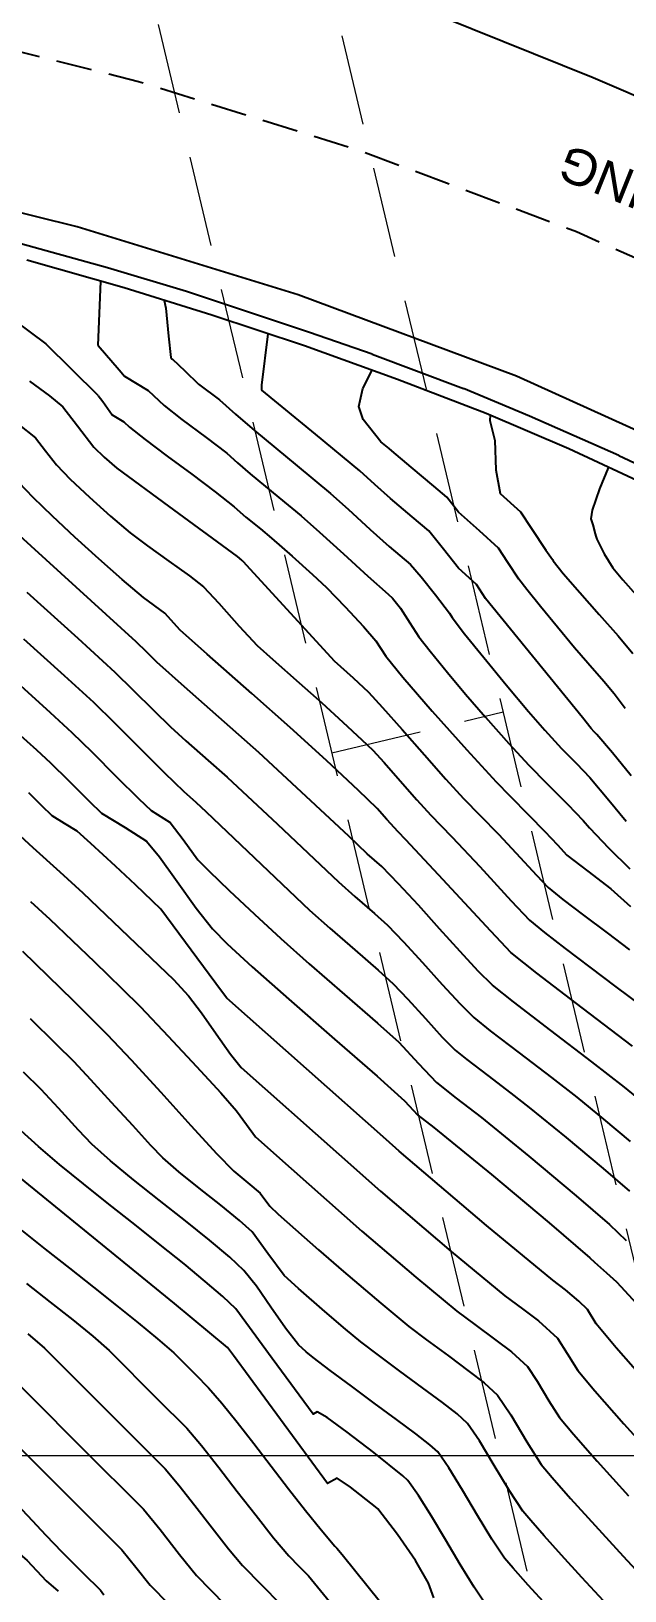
# Model space of a CAD drawing. Header units: metres. Extents: x 62264 to 62602, y 108404 to 109101.
# Drawn here: x 62452.9 to 62473.6, y 108595.3 to 108649.8 of the extents above; entities that cross this region are included whole.
import ezdxf

# ---------------------------------------------------------------- set-up
doc = ezdxf.new("R2010")
doc.units = ezdxf.units.M
doc.header["$MEASUREMENT"] = 0
doc.linetypes.add('NASCOSTA', pattern=[9.525, 6.35, -3.175])
doc.linetypes.add('TRATTEGGIATA2', pattern=[0.375, 0.25, -0.125])
for name, color, linetype in [('Bâti', 7, 'Continuous'), ('coordinate', 2, 'Continuous'), ('curve livello 1m', 2, 'Continuous'), ('curve livello 5m', 7, 'Continuous'), ('LINCOLO-ROSSO-025', 10, 'Continuous'), ('Strade', 7, 'Continuous'), ('TEXT035', 1, 'Continuous')]:
    doc.layers.add(name, color=color, linetype=linetype)
doc.styles.add('ARIAL', font='arial.ttf')

# ---------------------------------------------------------------- blocks, each defined once
blk = doc.blocks.new('CONTORNO')
at = {"layer": 'LINCOLO-ROSSO-025', "linetype": 'NASCOSTA', "lineweight": 0, "ltscale": 0.5}
blk.add_line((-2.996, -0.714), (2.996, 0.714), dxfattribs=at)
at = {"layer": 'LINCOLO-ROSSO-025', "linetype": 'NASCOSTA', "lineweight": 0, "ltscale": 0.5, "flags": 128}
blk.add_lwpolyline([(26.165, -94.334), (25.446, -93.474), (-6.877, 42.135), (-4.985, 41.623), (-4.907, 41.912), (-5.109, 41.967), (-4.481, 44.283), (-5.968, 44.686), (9.426, 101.471, 0.76503), (-27.561, 123.114), (-31.83, 118.918, 0.278191), (-69.079, 126.141), (-85.83, 120.005), (-86.105, 120.756), (-102.99, 114.571), (-98.153, 109.314), (-85.2, 114.059), (-84.427, 113.219), (-89.144, 103.05), (-84.307, 97.793), (-77.785, 111.855), (-78.51, 112.191), (-77.184, 115.052, -0.198912), (-74.368, 117.643), (-67.474, 120.163, -0.281645), (-36.074, 114.45, 0.175507), (-40.663, 100.044), (-40.374, 92.645, 0.034114), (-43.469, 92.01), (-53.105, 89.338), (-53.319, 90.109), (-70.647, 85.303), (-66.249, 79.674), (-52.956, 83.36), (-52.253, 82.461), (-57.773, 72.704), (-53.908, 67.757), (-53.375, 67.075), (-47.588, 77.303), (-45.683, 80.67), (-46.38, 81.064), (-46.314, 81.181, -0.14195), (-42.731, 84.682), (-41.604, 85.286, -0.165813), (-34.47, 86.461, -0.072308), (-29.805, 84.968), (-22.578, 81.44), (16.586, -82.868), (15.866, -82.007), (19.27, -96.287), (18.407, -96.98), (19.153, -100.108), (27.051, -106.511), (29.932, -105.824), (28.44, -103.877), (26.165, -94.334)], format="xyb", close=True, dxfattribs=at)

msp = doc.modelspace()

# ---------------------------------------------------------------- linework, layer by layer
at = {"layer": 'Bâti', "linetype": 'Continuous'}
for p, q in [((62455.527, 108641.498), (62452.208, 108642.421)), ((62456.109, 108640.799), (62452.702, 108641.77)), ((62458.277, 108640.674), (62455.527, 108641.498)), ((62459.162, 108639.84), (62456.109, 108640.799)), ((62462.579, 108639.243), (62458.277, 108640.674)), ((62462.409, 108638.769), (62459.162, 108639.84)), ((62465.657, 108637.598), (62462.409, 108638.769)), ((62464.761, 108638.476), (62462.579, 108639.243)), ((62464.761, 108638.476), (62467.958, 108637.287)), ((62468.753, 108636.411), (62465.657, 108637.598)), ((62470.259, 108636.319), (62467.958, 108637.287)), ((62471.632, 108635.175), (62468.753, 108636.411)), ((62473.379, 108634.944), (62470.259, 108636.319)), ((62474.532, 108633.821), (62471.632, 108635.175)), ((62473.379, 108634.944), (62476.909, 108633.272))]:
    msp.add_line(p, q, dxfattribs=at)
at = {"layer": 'coordinate', "linetype": 'Continuous', "lineweight": 0}
msp.add_line((62447.744, 108600), (62587, 108600), dxfattribs=at)
at = {"layer": 'curve livello 1m'}
for p, q in [((62455.193, 108638.786), (62455.295, 108641.031)), ((62455.193, 108637.041), (62453.364, 108638.844))]:
    msp.add_line(p, q, dxfattribs=at)
at = {"layer": 'curve livello 1m', "flags": 128}
for points in [[(62452.324, 108641.864), (62452.196, 108640.997), (62451.932, 108640.046), (62451.846, 108639.987), (62452.278, 108639.661), (62453.364, 108638.844)], [(62457.5, 108640.362), (62457.561, 108640.085), (62457.655, 108639.111), (62457.739, 108638.363), (62457.773, 108638.323), (62457.792, 108638.312), (62458.222, 108637.901), (62458.703, 108637.434), (62459.431, 108636.88), (62459.996, 108636.387), (62460.652, 108635.81), (62462.143, 108634.579), (62463.308, 108633.618), (62463.925, 108633.065), (62464.699, 108632.358), (62465.364, 108631.761), (62466.108, 108631.133), (62466.482, 108630.703), (62466.983, 108630.073), (62467.462, 108629.433), (62467.563, 108629.275), (62467.994, 108628.714), (62468.664, 108627.879), (62469.449, 108626.923), (62470.223, 108625.999), (62470.802, 108625.339), (62471.38, 108624.703), (62471.902, 108624.173), (62472.372, 108623.693), (62473.028, 108622.9), (62473.638, 108622.168)], [(62455.193, 108638.786), (62455.926, 108637.935), (62456.121, 108637.71), (62456.944, 108637.215), (62457.497, 108636.682), (62458.121, 108636.198), (62458.971, 108635.567), (62459.69, 108635.016), (62460.067, 108634.686), (62460.506, 108634.3), (62461.503, 108633.477), (62462.282, 108632.835), (62462.929, 108632.258), (62463.762, 108631.499), (62464.615, 108630.722), (62465.321, 108630.09), (62465.476, 108629.96), (62465.758, 108629.606), (62466.083, 108629.098), (62466.402, 108628.6), (62466.79, 108628.1), (62467.393, 108627.358), (62468.03, 108626.596), (62468.726, 108625.795), (62469.544, 108624.878), (62470.238, 108624.119), (62470.861, 108623.481), (62471.598, 108622.745), (62472.134, 108622.191), (62472.351, 108621.929), (62473.034, 108621.223), (62473.769, 108620.492)], [(62473.81, 108623.745), (62473.159, 108624.549), (62472.61, 108625.195), (62472.61, 108625.195), (62472.521, 108625.286), (62472.417, 108625.403), (62472.107, 108625.785), (62468.724, 108629.949), (62468.408, 108630.431), (62467.782, 108630.998), (62467.252, 108631.665), (62466.74, 108632.307), (62466.74, 108632.307), (62466.164, 108632.796), (62465.407, 108633.432), (62465.407, 108633.432), (62464.857, 108633.929), (62464.334, 108634.401), (62464.334, 108634.401), (62462.784, 108635.681), (62460.911, 108637.227), (62460.908, 108637.347), (62460.913, 108637.393), (62461.137, 108639.189)], [(62455.193, 108637.041), (62455.362, 108636.827), (62455.692, 108636.362), (62456.097, 108636.119), (62456.292, 108635.93), (62456.837, 108635.497), (62457.604, 108634.921), (62458.465, 108634.283), (62459.289, 108633.666), (62459.949, 108633.151), (62460.36, 108632.791), (62460.863, 108632.376), (62461.256, 108632.051), (62461.972, 108631.422), (62462.68, 108630.782), (62463.168, 108630.325), (62463.828, 108629.651), (62464.468, 108628.962), (62464.896, 108628.465), (62464.896, 108628.465), (62465.241, 108627.925), (62465.837, 108627.192), (62466.865, 108626.01), (62468.072, 108624.655), (62469.097, 108623.535), (62469.576, 108623.044), (62470.238, 108622.377), (62470.801, 108621.802), (62471.236, 108621.335), (62471.569, 108620.979), (62472.294, 108620.416), (62473.102, 108619.794), (62473.785, 108619.177)], [(62452.39, 108636.047), (62453.006, 108635.562), (62453.358, 108635.108), (62453.738, 108634.61), (62454.222, 108634.119), (62454.894, 108633.485), (62455.631, 108632.82), (62456.315, 108632.235), (62456.915, 108631.781), (62457.667, 108631.247), (62458.385, 108630.736), (62458.879, 108630.351), (62459.414, 108629.784), (62460.125, 108628.978), (62460.749, 108628.302), (62461.299, 108627.808), (62462.217, 108627.001), (62463.005, 108626.301), (62463.746, 108625.622), (62464.405, 108625.008), (62464.785, 108624.643), (62465.184, 108624.208), (62465.742, 108623.574), (62466.329, 108622.906), (62466.814, 108622.368), (62467.168, 108622.008), (62467.564, 108621.606), (62468.523, 108620.578), (62469.626, 108619.383), (62470.266, 108618.707), (62470.784, 108618.272), (62471.508, 108617.709), (62472.365, 108617.063), (62473.282, 108616.378), (62474.187, 108615.699)], [(62468.891, 108636.352), (62468.873, 108636.164), (62468.881, 108636.162), (62469.052, 108635.459), (62469.085, 108634.439), (62469.236, 108633.614), (62469.951, 108632.966), (62470.333, 108632.388), (62470.828, 108631.631), (62471.061, 108631.308), (62471.091, 108631.254), (62471.439, 108630.822), (62472.017, 108630.158), (62472.699, 108629.388), (62473.36, 108628.635), (62473.875, 108628.024)], [(62473.004, 108634.507), (62472.701, 108633.778), (62472.45, 108633.029), (62472.398, 108632.73), (62472.473, 108632.513), (62472.555, 108632.207), (62472.576, 108632.117), (62472.608, 108632.019), (62472.871, 108631.5), (62473.166, 108631.013), (62473.517, 108630.594), (62474.065, 108629.974)], [(62473.854, 108614.304), (62472.1, 108615.641), (62470.512, 108616.854), (62469.615, 108617.571), (62469.615, 108617.571), (62468.745, 108618.49), (62467.248, 108620.112), (62465.945, 108621.508), (62465.945, 108621.508), (62465.673, 108621.785), (62465.283, 108622.222), (62464.936, 108622.611), (62464.936, 108622.611), (62464.288, 108623.232), (62463.166, 108624.277), (62461.905, 108625.432), (62461.905, 108625.432), (62460.562, 108626.625), (62458.999, 108628), (62458.063, 108628.84), (62458.063, 108628.84), (62457.523, 108629.432), (62456.783, 108629.975), (62456.035, 108630.609), (62455.215, 108631.331), (62454.385, 108632.085), (62453.604, 108632.816), (62452.933, 108633.467), (62452.433, 108633.985)], [(62474.153, 108612.401), (62473.583, 108612.866), (62473.583, 108612.866), (62472.44, 108613.756), (62471.002, 108614.852), (62469.7, 108615.847), (62468.964, 108616.435), (62468.964, 108616.435), (62468.473, 108616.924), (62467.837, 108617.61), (62467.119, 108618.405), (62466.382, 108619.222), (62465.69, 108619.974), (62465.106, 108620.573), (62465.106, 108620.573), (62464.59, 108621.027), (62463.952, 108621.635), (62460.805, 108624.564), (62459.613, 108625.625), (62458.216, 108626.853), (62457.252, 108627.716), (62457.252, 108627.716), (62456.9, 108628.064), (62456.528, 108628.431), (62456.528, 108628.431), (62451.815, 108632.727)], [(62452.708, 108630.17), (62454.488, 108628.559), (62455.778, 108627.375), (62456.407, 108626.757), (62457.137, 108626.027), (62457.72, 108625.456), (62458.259, 108624.974), (62459.039, 108624.288), (62459.705, 108623.696), (62461.462, 108622.06), (62463.585, 108620.039), (62464.166, 108619.526), (62464.847, 108618.935), (62465.302, 108618.528), (62465.86, 108617.951), (62466.526, 108617.221), (62467.214, 108616.457), (62467.838, 108615.777), (62468.312, 108615.299), (62468.887, 108614.84), (62469.903, 108614.064), (62471.025, 108613.209), (62471.918, 108612.514), (62472.848, 108611.754), (62473.781, 108610.974)], [(62452.482, 108626.899), (62453.524, 108625.956), (62454.28, 108625.263), (62454.976, 108624.58), (62455.838, 108623.715), (62456.612, 108622.942), (62457.043, 108622.532), (62457.708, 108622.12), (62458.164, 108621.518), (62458.682, 108620.817), (62459.072, 108620.421), (62459.775, 108619.744), (62460.655, 108618.915), (62461.576, 108618.063), (62462.568, 108617.182), (62463.805, 108616.107), (62464.957, 108615.104), (62465.694, 108614.439), (62466.38, 108613.699), (62467.01, 108613.027), (62467.705, 108612.487), (62468.586, 108611.809), (62470.238, 108610.46), (62471.895, 108609.075), (62473.059, 108608.07), (62473.634, 108607.515)], [(62452.369, 108625.263), (62453.042, 108624.654), (62453.53, 108624.206), (62454.162, 108623.584), (62454.887, 108622.857), (62455.315, 108622.443), (62456.139, 108621.937), (62456.883, 108621.469), (62457.34, 108620.919), (62457.961, 108620.05), (62458.618, 108619.122), (62459.185, 108618.395), (62459.708, 108617.881), (62460.572, 108617.075), (62461.852, 108615.937), (62463.45, 108614.549), (62464.938, 108613.253), (62465.89, 108612.395), (62466.359, 108611.891), (62466.921, 108611.457), (62468.934, 108609.813), (62470.952, 108608.126), (62472.371, 108606.901), (62472.531, 108606.747), (62472.951, 108606.379), (62473.302, 108606.071), (62473.448, 108605.902), (62480.546, 108598.188)], [(62474.479, 108602.409), (62473.287, 108603.764), (62472.593, 108604.6), (62472.593, 108604.6), (62472.281, 108605.095), (62471.979, 108605.388), (62471.523, 108605.785), (62471.523, 108605.785), (62471.076, 108606.12), (62468.762, 108608.036), (62465.709, 108610.636), (62465.709, 108610.636), (62465.257, 108611.036), (62459.687, 108615.972), (62459.504, 108616.223), (62457.384, 108619.082), (62457.09, 108619.373), (62456.504, 108619.933), (62455.801, 108620.593), (62455.801, 108620.593), (62454.945, 108621.381), (62454.465, 108621.808), (62454.465, 108621.808), (62454.017, 108622.085), (62453.587, 108622.354), (62453.587, 108622.354), (62453.235, 108622.699), (62452.781, 108623.15)], [(62452.167, 108621.93), (62452.913, 108621.247), (62453.857, 108620.395), (62454.657, 108619.664), (62457.574, 108616.88), (62457.828, 108616.63), (62458.358, 108616.056), (62458.801, 108615.467), (62459.322, 108614.728), (62459.819, 108614.026), (62460.189, 108613.55), (62463.597, 108610.53), (62465.06, 108609.234), (62467.53, 108607.131), (62469.401, 108605.581), (62470.016, 108605.121), (62470.575, 108604.702), (62471.236, 108604.1), (62471.582, 108603.556), (62471.953, 108602.963), (62472.541, 108602.254), (62473.552, 108601.104), (62474.878, 108599.632)], [(62452.56, 108617.624), (62454.32, 108615.902), (62455.517, 108614.71), (62456.351, 108613.821), (62457.381, 108612.693), (62458.434, 108611.532), (62459.341, 108610.543), (62459.93, 108609.932), (62460.422, 108609.526), (62460.859, 108609.161), (62461.194, 108608.705), (62461.484, 108608.433), (62462.09, 108607.891), (62462.889, 108607.188), (62463.762, 108606.429), (62465.064, 108605.32), (62466.051, 108604.503), (62466.666, 108604.035), (62467.428, 108603.475), (62468.159, 108602.937), (62468.678, 108602.536), (62469.146, 108602.111), (62469.607, 108601.417), (62470.164, 108600.473), (62470.673, 108599.687), (62471.05, 108599.232), (62471.698, 108598.495), (62472.549, 108597.551), (62473.532, 108596.476), (62474.581, 108595.345)], [(62472.848, 108594.922), (62472.093, 108595.736), (62471.384, 108596.511), (62470.771, 108597.191), (62470.304, 108597.722), (62470.033, 108598.049), (62470.033, 108598.049), (62469.563, 108598.757), (62469.033, 108599.648), (62468.519, 108600.507), (62468.101, 108601.117), (62468.101, 108601.117), (62467.73, 108601.453), (62467.228, 108601.844), (62466.525, 108602.365), (62465.737, 108602.942), (62464.982, 108603.5), (62464.376, 108603.964), (62464.376, 108603.964), (62463.832, 108604.415), (62463.113, 108605.027), (62463.113, 108605.027), (62462.19, 108605.833), (62461.696, 108606.282), (62461.696, 108606.282), (62461.128, 108607.058), (62460.573, 108607.813), (62460.573, 108607.813), (62460.132, 108608.214), (62459.476, 108608.747), (62458.73, 108609.338), (62458.015, 108609.914), (62457.454, 108610.402), (62457.454, 108610.402), (62457.042, 108610.83), (62456.406, 108611.523), (62455.668, 108612.336), (62454.946, 108613.127), (62454.362, 108613.75), (62454.362, 108613.75), (62453.736, 108614.372), (62452.832, 108615.255)], [(62470.882, 108594.748), (62470.219, 108595.47), (62469.689, 108596.062), (62469.393, 108596.411), (62469.393, 108596.411), (62468.947, 108597.07), (62468.443, 108597.904), (62467.927, 108598.781), (62467.449, 108599.565), (62467.055, 108600.122), (62467.055, 108600.122), (62466.782, 108600.371), (62466.294, 108600.753), (62465.619, 108601.256), (62464.84, 108601.828), (62464.04, 108602.415), (62463.299, 108602.965), (62462.701, 108603.425), (62462.701, 108603.425), (62462.464, 108603.624), (62462.199, 108603.859), (62461.742, 108604.442), (62461.232, 108605.181), (62460.728, 108605.91), (62460.288, 108606.465), (62460.288, 108606.465), (62459.797, 108606.925), (62459.09, 108607.517), (62458.243, 108608.196), (62457.332, 108608.916), (62456.434, 108609.632), (62455.624, 108610.299), (62454.979, 108610.872), (62454.979, 108610.872), (62454.509, 108611.37), (62453.812, 108612.137), (62453.206, 108612.79), (62453.206, 108612.79), (62452.594, 108613.395)], [(62468.753, 108594.773), (62468.324, 108595.399), (62467.84, 108596.186), (62467.334, 108597.043), (62466.838, 108597.88), (62466.386, 108598.605), (62466.01, 108599.127), (62466.01, 108599.127), (62465.834, 108599.288), (62464.822, 108600.103), (62463.894, 108600.817), (62463.19, 108601.325), (62462.848, 108601.522), (62462.848, 108601.522), (62462.701, 108601.437), (62461.273, 108603.383), (62460.002, 108605.117), (62459.553, 108605.549), (62458.94, 108606.083), (62458.198, 108606.695), (62457.364, 108607.364), (62456.475, 108608.068), (62455.569, 108608.784), (62454.681, 108609.492), (62453.85, 108610.169), (62453.111, 108610.792), (62452.503, 108611.341)], [(62452.529, 108607.859), (62453.348, 108607.209), (62454.191, 108606.546), (62455.03, 108605.885), (62455.841, 108605.241), (62456.596, 108604.632), (62457.27, 108604.073), (62457.835, 108603.581), (62458.592, 108602.822), (62459.05, 108602.366), (62459.514, 108601.822), (62460.048, 108601.158), (62460.631, 108600.412), (62461.238, 108599.625), (62461.847, 108598.833), (62462.437, 108598.078), (62462.983, 108597.397), (62463.464, 108596.829), (62463.501, 108596.792), (62463.535, 108596.757), (62463.717, 108596.535), (62466.785, 108592.728)], [(62452.699, 108606.009), (62453.526, 108605.358), (62454.308, 108604.734), (62455.006, 108604.162), (62455.579, 108603.667), (62457.27, 108601.969), (62458.295, 108600.95), (62458.807, 108600.343), (62459.409, 108599.582), (62460.057, 108598.741), (62460.71, 108597.896), (62461.322, 108597.12), (62461.852, 108596.489), (62462.208, 108596.127), (62462.542, 108595.787), (62464.323, 108593.616)], [(62451.065, 108603.839), (62454.627, 108600.265), (62456.784, 108598.118), (62457.361, 108597.409), (62458.034, 108596.537), (62458.626, 108595.808), (62459.621, 108594.796)], [(62452.739, 108604.251), (62453.322, 108603.753), (62455.949, 108601.117), (62457.54, 108599.534), (62458.015, 108598.965), (62458.579, 108598.245), (62459.176, 108597.47), (62459.748, 108596.739), (62460.239, 108596.149), (62460.914, 108595.461), (62461.548, 108594.816)], [(62447.744, 108602.889), (62448.166, 108602.469), (62449.475, 108601.142), (62450.778, 108599.821), (62451.856, 108598.748), (62452.064, 108598.552), (62452.325, 108598.332), (62452.735, 108597.903), (62453.372, 108597.216), (62453.925, 108596.629), (62454.669, 108595.89), (62455.274, 108595.286), (62455.4, 108595.128)], [(62447.744, 108601.004), (62448.459, 108600.279), (62449.243, 108599.485), (62449.89, 108598.84), (62450.569, 108598.193), (62451.146, 108597.659), (62451.672, 108597.213), (62452.291, 108596.7), (62452.719, 108596.332), (62453.387, 108595.62), (62453.804, 108595.26)]]:
    msp.add_lwpolyline(points, dxfattribs=at)
at = {"layer": 'curve livello 5m', "flags": 128}
for points in [[(62473.604, 108626.1), (62473.222, 108626.614), (62472.854, 108627.046), (62472.304, 108627.678), (62471.835, 108628.224), (62471.835, 108628.224), (62471.235, 108628.947), (62470.648, 108629.664), (62470.168, 108630.26), (62469.886, 108630.624), (62469.506, 108631.206), (62469.18, 108631.698), (62468.512, 108632.307), (62467.783, 108632.964), (62467.372, 108633.48), (62466.923, 108633.867), (62466.131, 108634.527), (62465.45, 108635.103), (62465.36, 108635.184), (62465.073, 108635.421), (62464.454, 108636.2), (62464.301, 108636.656), (62464.444, 108637.286), (62464.764, 108637.92)], [(62452.798, 108637.541), (62453.5, 108637.025), (62453.961, 108636.643), (62453.961, 108636.643), (62454.48, 108635.972), (62455.042, 108635.236), (62455.042, 108635.236), (62455.403, 108634.885), (62455.846, 108634.495), (62455.846, 108634.495), (62457.652, 108633.165), (62460.047, 108631.409), (62460.047, 108631.409), (62460.208, 108631.287), (62460.214, 108631.281), (62460.223, 108631.274), (62460.229, 108631.268), (62460.261, 108631.239), (62460.38, 108631.111), (62463.435, 108627.764), (62464.106, 108627.169), (62464.635, 108626.676), (62465.129, 108626.14), (62465.818, 108625.362), (62466.591, 108624.479), (62467.34, 108623.63), (62467.955, 108622.952), (62467.955, 108622.952), (62468.535, 108622.362), (62469.182, 108621.704), (62469.182, 108621.704), (62469.798, 108621.044), (62470.506, 108620.277), (62470.917, 108619.843), (62470.917, 108619.843), (62471.423, 108619.428), (62472.15, 108618.874), (62472.972, 108618.26), (62473.759, 108617.664)], [(62452.595, 108628.534), (62454.006, 108627.258), (62455.029, 108626.319), (62455.029, 108626.319), (62455.765, 108625.6), (62456.651, 108624.715), (62457.516, 108623.851), (62458.189, 108623.197), (62458.189, 108623.197), (62458.605, 108622.828), (62458.973, 108622.485), (62462.581, 108619.051), (62463.283, 108618.427), (62464.16, 108617.665), (62464.976, 108616.955), (62465.498, 108616.484), (62465.498, 108616.484), (62466.014, 108615.945), (62466.627, 108615.268), (62467.216, 108614.619), (62467.661, 108614.163), (62467.661, 108614.163), (62468.074, 108613.834), (62468.804, 108613.276), (62469.611, 108612.661), (62470.252, 108612.161), (62470.252, 108612.161), (62471.543, 108611.107), (62472.838, 108610.025), (62473.748, 108609.239)], [(62452.834, 108619.352), (62453.513, 108618.734), (62453.513, 108618.734), (62455.067, 108617.252), (62455.067, 108617.252), (62456.023, 108616.317), (62456.672, 108615.67), (62456.672, 108615.67), (62457.645, 108614.651), (62458.633, 108613.593), (62459.477, 108612.667), (62460.023, 108612.043), (62460.023, 108612.043), (62460.375, 108611.558), (62460.692, 108611.127), (62460.692, 108611.127), (62461.937, 108610.024), (62464.411, 108607.831), (62466.297, 108606.226), (62467.726, 108605.042), (62467.726, 108605.042), (62468.349, 108604.572), (62469.085, 108604.032), (62469.627, 108603.619), (62469.627, 108603.619), (62470.191, 108603.106), (62470.53, 108602.596), (62470.939, 108601.902), (62471.313, 108601.325), (62471.313, 108601.325), (62471.796, 108600.743), (62472.625, 108599.8), (62473.713, 108598.592)], [(62466.925, 108595.021), (62466.729, 108595.539), (62466.275, 108596.327), (62465.657, 108597.24), (62464.965, 108598.133), (62464.965, 108598.133), (62464.886, 108598.205), (62464.013, 108598.893), (62463.542, 108599.21), (62463.203, 108599.014), (62459.92, 108603.49), (62459.716, 108603.768), (62457.86, 108605.309), (62451.188, 108610.732)], [(62447.744, 108604.79), (62448.225, 108604.4), (62448.809, 108603.925), (62448.809, 108603.925), (62453.306, 108599.413), (62456.029, 108596.702), (62456.516, 108596.091), (62457.013, 108595.468), (62457.013, 108595.468), (62458.328, 108594.13), (62459.562, 108592.875), (62460.102, 108592.218), (62460.774, 108591.398), (62460.774, 108591.398), (62462.187, 108589.755), (62463.53, 108588.195), (62465.643, 108585.738), (62465.854, 108585.492), (62466.049, 108585.265), (62469.492, 108581.629)]]:
    msp.add_lwpolyline(points, dxfattribs=at)
at = {"layer": 'Strade', "linetype": 'Continuous', "flags": 128}
for points in [[(62465.106, 108651.13), (62472.482, 108648.147), (62479.72, 108645.041), (62486.386, 108641.764), (62486.942, 108641.252), (62487.275, 108640.665), (62488.124, 108636.948), (62488.838, 108635.257), (62490.381, 108633.547), (62495.573, 108630.227), (62503.081, 108625.033), (62510.962, 108618.738), (62518.006, 108612.044), (62524.466, 108605.084), (62530.1, 108598.06), (62534.28, 108592.248), (62535.713, 108590.207), (62537.329, 108587.882), (62542.387, 108580.75), (62547.672, 108573.468), (62554.369, 108564.095), (62559.483, 108557.245), (62561.502, 108554.718)], [(62556.907, 108550.065), (62553.964, 108553.96), (62549.12, 108560.369), (62542.669, 108569.606), (62537.389, 108577.165), (62532.362, 108584.423), (62529.353, 108588.776), (62524.187, 108595.986), (62517.766, 108603.766), (62510.975, 108610.819), (62503.339, 108617.66), (62495.918, 108623.366), (62487.456, 108628.94), (62478.832, 108633.619), (62469.806, 108637.707), (62462.179, 108640.556), (62454.459, 108642.927), (62447.181, 108644.738)]]:
    msp.add_lwpolyline(points, dxfattribs=at)
at = {"layer": 'Strade', "color": 2, "linetype": 'TRATTEGGIATA2', "ltscale": 5, "flags": 128}
msp.add_lwpolyline([(62448.291, 108650.104), (62456.606, 108648.014), (62464.373, 108645.587), (62471.903, 108642.764), (62479.171, 108639.525), (62484.787, 108636.691), (62490.119, 108633.745)], dxfattribs=at)

# ---------------------------------------------------------------- block references
at = {"layer": 'LINCOLO-ROSSO-025', "linetype": 'Continuous', "lineweight": 0}
msp.add_blockref('CONTORNO', (62466.351, 108625.268), dxfattribs=at)

# ---------------------------------------------------------------- texts
at = {"layer": 'TEXT035', "style": 'ARIAL'}
msp.add_text('PARKING', height=1.25, rotation=158.1738, dxfattribs=at).set_placement((62478.896, 108642.909))

doc.saveas('drawing.dxf')
